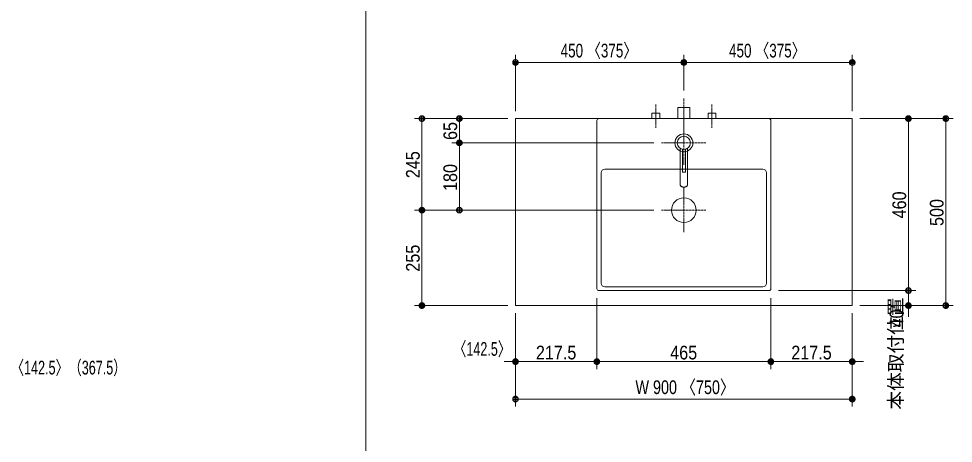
# Model space of a CAD drawing. Units: millimetres, scale not verified. Extents: x -6062 to 6062, y -3045 to 3045.
# Drawn here: x -3945 to -1448, y -738 to 397 of the extents above; entities that cross this region are included whole.
import ezdxf
from ezdxf.enums import TextEntityAlignment as Align

# ---------------------------------------------------------------- set-up
doc = ezdxf.new("R2010")
doc.units = ezdxf.units.MM
doc.header["$LTSCALE"] = 20
doc.linetypes.add('CHAIN1', pattern=[8, 5, -1, 1, -1])
for name, color, linetype, lineweight in [('0-0_1図面枠', 7, 'Continuous', 9), ('0-1_2寸法-1', 7, 'Continuous', 9), ('0-2_0', 7, 'Continuous', 9), ('0-3_5ボウル・キャビネット', 7, 'Continuous', 9), ('0-4_2寸法-2', 7, 'Continuous', 9), ('0-7_4給排水', 7, 'Continuous', 9)]:
    doc.layers.add(name, color=color, linetype=linetype, lineweight=lineweight)
doc.styles.add('ＭＳ Ｐゴシック', font='')
doc.styles.get('ＭＳ Ｐゴシック').set_extended_font_data('MS PGothic')

# ---------------------------------------------------------------- blocks, each defined once
blk = doc.blocks.new('_Dot')
at = {"layer": '0-2_0'}
for p, q in [((-10, 0), (-20, 0)), ((9.78, 2), (-9.78, 2)), ((7.99, 6), (-7.99, 6)), ((9.16, -3.98), (-9.16, -3.98)), ((6, -7.98), (-6, -7.98))]:
    blk.add_line(p, q, dxfattribs=at)
for points in [[(10, 0), (9.92, 1.25), (9.69, 2.49), (9.3, 3.68), (8.76, 4.82), (8.09, 5.88), (7.29, 6.85), (6.37, 7.71), (5.36, 8.44), (4.26, 9.05), (3.09, 9.51), (1.87, 9.82), (0.63, 9.98), (-0.63, 9.98), (-1.87, 9.82), (-3.09, 9.51), (-4.26, 9.05), (-5.36, 8.44), (-6.37, 7.71), (-7.29, 6.85), (-8.09, 5.88), (-8.76, 4.82), (-9.3, 3.68), (-9.69, 2.49), (-9.92, 1.25), (-10, 0), (0, 0)], [(-10, 0), (-9.92, -1.25), (-9.69, -2.49), (-9.3, -3.68), (-8.76, -4.82), (-8.09, -5.88), (-7.29, -6.85), (-6.37, -7.71), (-5.36, -8.44), (-4.26, -9.05), (-3.09, -9.51), (-1.87, -9.82), (-0.63, -9.98), (0.63, -9.98), (1.87, -9.82), (3.09, -9.51), (4.26, -9.05), (5.36, -8.44), (6.37, -7.71), (7.29, -6.85), (8.09, -5.88), (8.76, -4.82), (9.3, -3.68), (9.69, -2.49), (9.92, -1.25), (10, 0), (0, 0)]]:
    blk.add_lwpolyline(points, close=True, dxfattribs=at)
blk = doc.blocks.new('グループ-7')
at = {"layer": '0-7_4給排水', "linetype": 'CHAIN1'}
blk.add_line((-7600, 2100), (-7600, 3700), dxfattribs=at)
at = {"layer": '0-7_4給排水'}
blk.add_lwpolyline([(-7920, 2600), (-7920, 3200), (-7280, 3200), (-7280, 2600)], dxfattribs=at)
blk = doc.blocks.new('グループ-13')
at = {"layer": '0-3_5ボウル・キャビネット'}
for p, q in [((-12250, -6500), (-12250, 2500)), ((-12150, 2600), (-3050, 2600)), ((-2950, 2500), (-2950, -6500)), ((-12020, -6200), (-12020, -300)), ((-11820, -100), (-3380, -100)), ((-3180, -300), (-3180, -6200)), ((-3380, -6400), (-11820, -6400)), ((-3050, -6600), (-12150, -6600))]:
    blk.add_line(p, q, dxfattribs=at)
at = {"layer": '0-3_5ボウル・キャビネット', "linetype": 'CHAIN1'}
for p, q in [((-7600, -1100), (-7600, -3500)), ((-8800, -2300), (-6400, -2300))]:
    blk.add_line(p, q, dxfattribs=at)
at = {"layer": '0-3_5ボウル・キャビネット'}
blk.add_circle((-7600, -2300), 660, dxfattribs=at)
for centre, radius, start, end in [((-12150, 2500), 100, 90, 180), ((-3050, 2500), 100, 0, 90), ((-11820, -300), 200, 90, 180), ((-3380, -300), 200, 0, 90), ((-11820, -6200), 200, 180, 270), ((-3380, -6200), 200, 270, 0), ((-12150, -6500), 100, 180, 270), ((-3050, -6500), 100, 270, 0)]:
    blk.add_arc(centre, radius, start, end, dxfattribs=at)
blk = doc.blocks.new('グループ-14')
at = {"layer": '0-7_4給排水', "linetype": 'CHAIN1'}
for p, q in [((-7600, 2500), (-7600, 100)), ((-8800, 1300), (-6400, 1300))]:
    blk.add_line(p, q, dxfattribs=at)
at = {"layer": '0-7_4給排水'}
for points in [[(-7800, 1012.8), (-7800, -917.1), (-7799.2, -930.8), (-7796.7, -945), (-7792.3, -959.2), (-7786, -973.5), (-7777.7, -987.4), (-7767.4, -1000.9), (-7755.3, -1013.6), (-7741.4, -1025.4), (-7726.1, -1036), (-7709.4, -1045.3), (-7691.9, -1053.2), (-7673.6, -1059.5), (-7655, -1064.4), (-7636.4, -1067.7), (-7618, -1069.7), (-7600, -1070.3), (-7582, -1069.7), (-7563.6, -1067.7), (-7545, -1064.4), (-7526.4, -1059.5), (-7508.1, -1053.2), (-7490.6, -1045.3), (-7473.9, -1036), (-7458.6, -1025.4), (-7444.7, -1013.6), (-7432.6, -1000.9), (-7422.3, -987.4), (-7414, -973.5), (-7407.7, -959.2), (-7403.3, -945), (-7400.8, -930.8), (-7400, -917.1), (-7400, 1012.8)], [(-7680, 959.3), (-7680, -260), (-7520, -260), (-7520, 959.3)]]:
    blk.add_lwpolyline(points, dxfattribs=at)
for radius in [480, 350]:
    blk.add_circle((-7600, 1300), radius, dxfattribs=at)
blk = doc.blocks.new('止水栓_平面_W75')
at = {"layer": '0-7_4給排水', "linetype": 'CHAIN1'}
for p, q in [((-1500, -500), (-1500, 780)), ((1500, -500), (1500, 780))]:
    blk.add_line(p, q, dxfattribs=at)
at = {"layer": '0-7_4給排水'}
for points in [[(-1710, 0), (-1710, 280), (-1290, 280), (-1290, 0)], [(1290, 0), (1290, 280), (1710, 280), (1710, 0)]]:
    blk.add_lwpolyline(points, dxfattribs=at)

msp = doc.modelspace()

# ---------------------------------------------------------------- linework, layer by layer
at = {"layer": '0-0_1図面枠'}
msp.add_line((-3017.5, 1750), (-3017.5, -2420), dxfattribs=at)
at = {"layer": '0-1_2寸法-1'}
for p, q in [((-2617.5, 150), (-2617.5, 300)), ((-2167.5, 205), (-2167.5, 300)), ((-2167.5, 205), (-2167.5, 300)), ((-1717.5, 150), (-1717.5, 300)), ((-2182.51, 280), (-2602.49, 280)), ((-2152.49, 280), (-1732.51, 280)), ((-2787.5, 130), (-2887.5, 130)), ((-2637.5, 130), (-2787.5, 130)), ((-1697.5, 130), (-1547.5, 130)), ((-1547.5, 130), (-1447.5, 130)), ((-2867.5, -99.99), (-2867.5, 114.99)), ((-2767.5, 80.01), (-2767.5, 114.99)), ((-1567.5, -314.99), (-1567.5, 114.99)), ((-1467.5, -354.99), (-1467.5, 114.99)), ((-2247.5, 65), (-2787.5, 65)), ((-2247.5, 65), (-2787.5, 65)), ((-2767.5, 49.99), (-2767.5, -99.99)), ((-2787.5, -115), (-2887.5, -115)), ((-2787.5, -115), (-2887.5, -115)), ((-2247.5, -115), (-2787.5, -115)), ((-2867.5, -130.01), (-2867.5, -354.99)), ((-1915, -330), (-1547.5, -330)), ((-2637.5, -370), (-2887.5, -370)), ((-2400, -350), (-2400, -540)), ((-1935, -350), (-1935, -540)), ((-1547.5, -370), (-1447.5, -370)), ((-2617.5, -390), (-2617.5, -540)), ((-2400, -390), (-2400, -540)), ((-1935, -390), (-1935, -540)), ((-1717.5, -390), (-1717.5, -540)), ((-2602.49, -520), (-2415.01, -520)), ((-1950.01, -520), (-2384.99, -520)), ((-1919.99, -520), (-1732.51, -520)), ((-2617.5, -540), (-2617.5, -640)), ((-1717.5, -540), (-1717.5, -640)), ((-1732.51, -620), (-2602.49, -620))]:
    msp.add_line(p, q, dxfattribs=at)
at = {"layer": '0-3_5ボウル・キャビネット'}
msp.add_lwpolyline([(-2617.5, 130), (-1717.5, 130), (-1717.5, -370), (-2617.5, -370)], close=True, dxfattribs=at)
at = {"layer": '0-4_2寸法-2'}
for p, q in [((-1567.5, -314.99), (-1567.5, -299.99)), ((-1697.5, -330), (-1547.5, -330)), ((-1567.5, -370), (-1567.5, -330)), ((-1697.5, -370), (-1547.5, -370)), ((-2617.5, -390), (-2617.5, -540)), ((-2400, -390), (-2400, -540)), ((-1935, -390), (-1935, -540)), ((-1717.5, -390), (-1717.5, -540)), ((-1567.5, -385.01), (-1567.5, -400.01)), ((-2632.51, -520), (-2647.51, -520)), ((-2400, -520), (-2617.5, -520)), ((-2384.99, -520), (-2369.99, -520)), ((-1950.01, -520), (-1965.01, -520)), ((-1935, -520), (-1717.5, -520)), ((-1702.49, -520), (-1687.49, -520))]:
    msp.add_line(p, q, dxfattribs=at)

# ---------------------------------------------------------------- block references
at = {"layer": '0-1_2寸法-1', "xscale": 0.7503418, "yscale": 0.7503418}
for p, rotation in [((-2617.5, 280), 180), ((-2167.5, 280), 180), ((-2867.5, 130), 90), ((-2767.5, 130), 90), ((-1567.5, 130), 90), ((-1467.5, 130), 90), ((-2767.5, 65), 270), ((-2767.5, 65), 90), ((-2867.5, -115), 270), ((-2867.5, -115), 90), ((-2767.5, -115), 270), ((-1567.5, -330), 270), ((-2867.5, -370), 270), ((-1467.5, -370), 270), ((-2617.5, -520), 180), ((-2400, -520), 180), ((-1935, -520), 180), ((-2617.5, -620), 180)]:
    msp.add_blockref('_Dot', p, dxfattribs=dict(at, rotation=rotation))
for p in [(-2167.5, 280), (-1717.5, 280), (-2400, -520), (-1935, -520), (-1717.5, -520), (-1717.5, -620)]:
    msp.add_blockref('_Dot', p, dxfattribs=at)
at = {"layer": '0-3_5ボウル・キャビネット', "xscale": 0.05, "yscale": 0.05}
msp.add_blockref('グループ-13', (-1787.5, 0), dxfattribs=at)
at = {"layer": '0-4_2寸法-2', "xscale": 0.7503418, "yscale": 0.7503418}
for p, rotation in [((-1567.5, -330), 270), ((-1567.5, -370), 90), ((-2400, -520), 180), ((-1717.5, -520), 180)]:
    msp.add_blockref('_Dot', p, dxfattribs=dict(at, rotation=rotation))
for p in [(-2617.5, -520), (-1935, -520)]:
    msp.add_blockref('_Dot', p, dxfattribs=at)
at = {"layer": '0-7_4給排水', "xscale": 0.05, "yscale": 0.05}
for name, p in [('グループ-7', (-1787.5, 0)), ('止水栓_平面_W75', (-2167.5, 130)), ('グループ-14', (-1787.5, 0))]:
    msp.add_blockref(name, p, dxfattribs=at)

# ---------------------------------------------------------------- texts
at = {"layer": '0-1_2寸法-1', "style": 'ＭＳ Ｐゴシック'}
for s, height, width, p in [('450 〈375〉', 36.66, 0.75, (-2496.82, 282.35)), ('450 〈375〉', 36.66, 0.75, (-2046.82, 282.35)), ('217.5', 36.69, 0.9, (-2562.92, -524.96)), ('465', 36.66, 0.9, (-2204, -525.06)), ('217.5', 36.69, 0.9, (-1880.42, -524.96)), ('W 900 〈750〉', 36.69, 0.8, (-2296.89, -617.65))]:
    msp.add_text(s, height=height, dxfattribs=dict(at, width=width)).set_placement(p, align=Align.BOTTOM_LEFT)
at = {"layer": '0-1_2寸法-1', "style": 'ＭＳ Ｐゴシック', "width": 0.9}
for s, p in [('65', (-2762.44, 72.81)), ('245', (-2862.44, -29.39)), ('180', (-2762.54, -63.61)), ('460', (-1562.54, -136.89)), ('500', (-1462.54, -157.28)), ('255', (-2862.44, -279.39))]:
    msp.add_text(s, height=36.66, rotation=90, dxfattribs=at).set_placement(p, align=Align.BOTTOM_LEFT)
at = {"layer": '0-4_2寸法-2', "style": 'ＭＳ Ｐゴシック'}
msp.add_text('本体取付位置', height=36.66, rotation=90, dxfattribs=at).set_placement((-1572.19, -648.35), align=Align.BOTTOM_LEFT)
at = {"layer": '0-4_2寸法-2', "style": 'ＭＳ Ｐゴシック', "width": 0.9}
msp.add_text('40', height=36.66, rotation=90, dxfattribs=at).set_placement((-1569.98, -428.59), align=Align.BOTTOM_LEFT)
at = {"layer": '0-4_2寸法-2', "style": 'ＭＳ Ｐゴシック', "width": 0.7}
for s, p in [('〈142.5〉', (-2783.75, -515.31)), ('〈142.5〉（367.5）', (-3965.65, -565.31))]:
    msp.add_text(s, height=36.69, dxfattribs=at).set_placement(p, align=Align.BOTTOM_LEFT)

doc.saveas('drawing.dxf')
